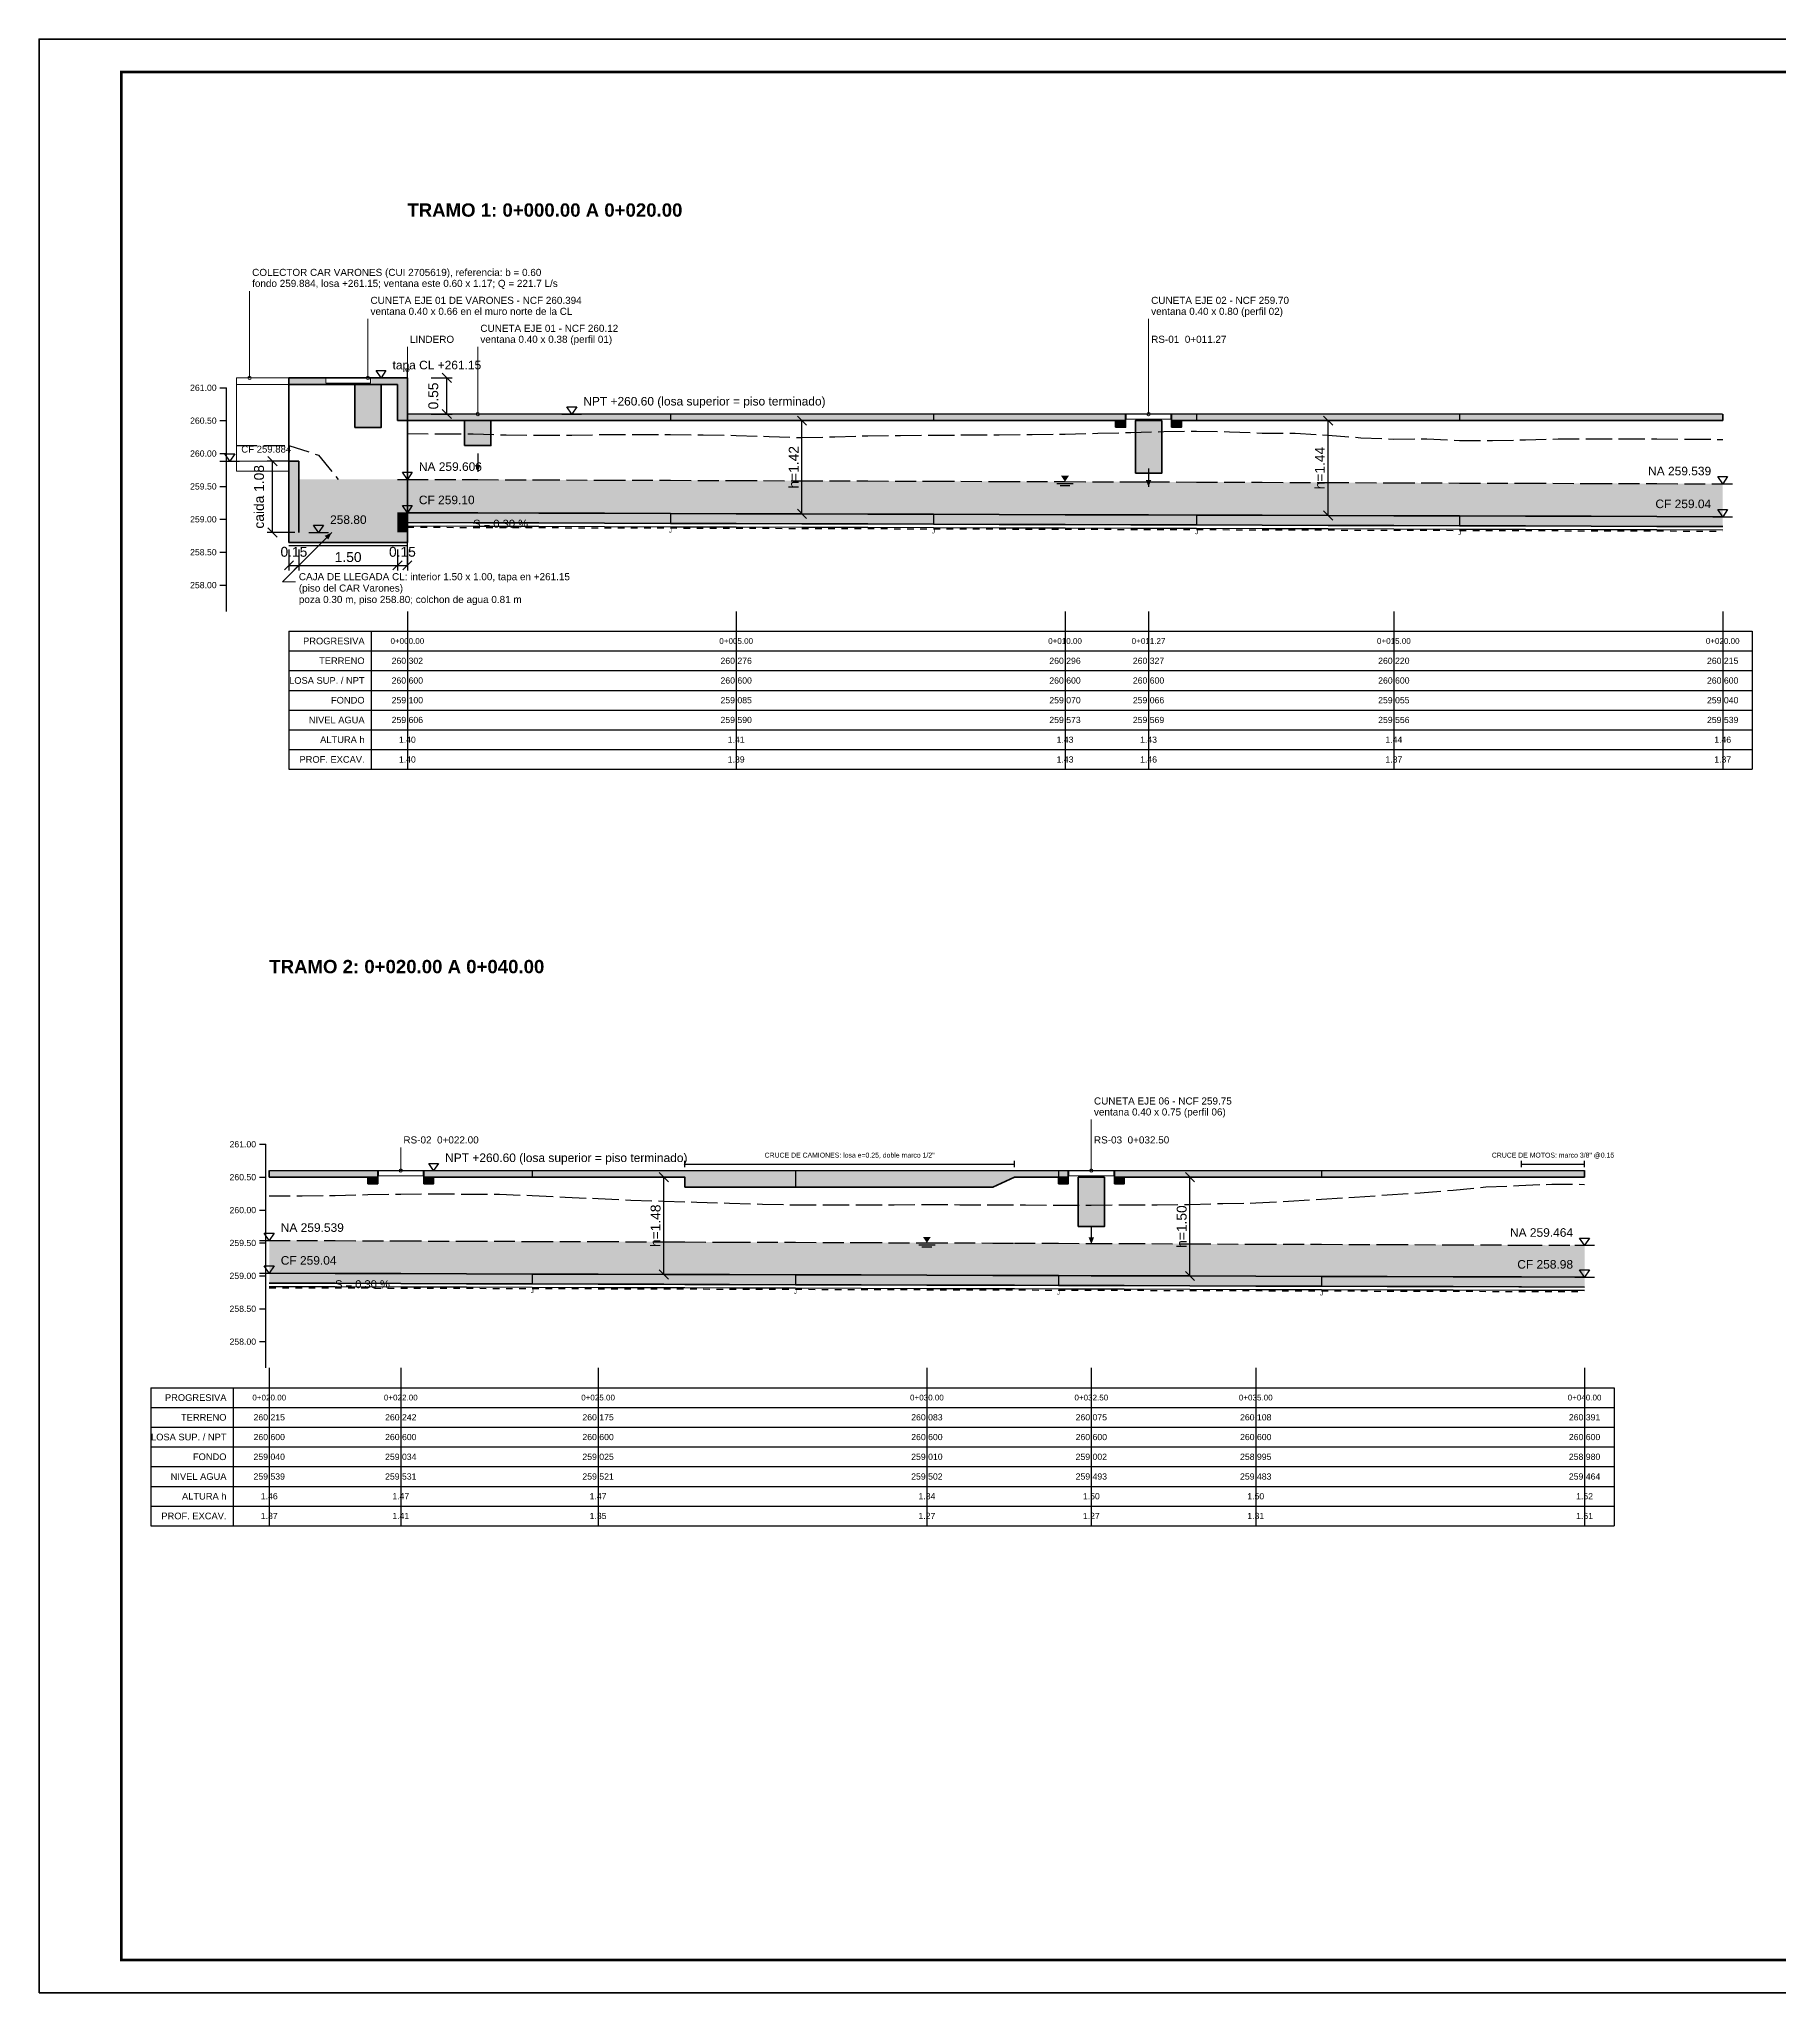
# Model space of a CAD drawing. Header units: metres. Extents: x 349021 to 349543, y 9281040 to 9281959.
# Drawn here: x 349440.98 to 349467.45, y 9281839.79 to 9281869.49 of the extents above; entities that cross this region are included whole.
import ezdxf
from ezdxf.enums import TextEntityAlignment as Align

# ---------------------------------------------------------------- set-up
doc = ezdxf.new("R2010")
doc.units = ezdxf.units.M
doc.header["$LTSCALE"] = 0.25
for name, pattern in [('DASHED', [1.524, 1.27, -0.254]), ('HIDDEN', [0.375, 0.25, -0.125]), ('PHANTOM', [6.35, 3.175, -0.635, 0.635, -0.635, 0.635, -0.635])]:
    doc.linetypes.add(name, pattern=pattern)
for name, color, linetype, lineweight in [('AGUA', 150, 'DASHED', 25), ('ARQ-BASE', 8, 'CONTINUOUS', 13), ('CONCRETO', 250, 'CONTINUOUS', 50), ('COTAS', 94, 'CONTINUOUS', 18), ('CUNETA', 3, 'CONTINUOUS', 35), ('LLAMADAS', 30, 'CONTINUOUS', 18), ('MARCO', 7, 'CONTINUOUS', 50), ('MARCO-METALICO', 32, 'CONTINUOUS', 40), ('REGISTRO-TAPA', 30, 'CONTINUOUS', 18), ('TERRENO', 7, 'CONTINUOUS', 30), ('TITULOS', 160, 'CONTINUOUS', 35)]:
    doc.layers.add(name, color=color, linetype=linetype, lineweight=lineweight)
for name, color, linetype, true_color in [('AGUA-RELLENO', 150, 'CONTINUOUS', 0xcde4f6), ('CONCRETO-ACHURADO', 8, 'CONTINUOUS', 0xe2e2e2), ('ISO-CUNETA', 94, 'CONTINUOUS', 0xa8d6a8)]:
    doc.layers.add(name, color=color, linetype=linetype, true_color=true_color)
for name, color, linetype in [('AGUA-SIMBOLO', 150, 'CONTINUOUS'), ('CRUCE-VEHICULAR', 30, 'CONTINUOUS'), ('EXCAVACION', 8, 'HIDDEN'), ('FLUJO', 150, 'CONTINUOUS'), ('GUITARRA', 8, 'CONTINUOUS'), ('JUNTAS', 8, 'DASHED'), ('LINDERO', 6, 'PHANTOM'), ('NIVELES', 7, 'CONTINUOUS'), ('PROGRESIVAS', 5, 'CONTINUOUS'), ('SOLADO', 8, 'CONTINUOUS'), ('TERRENO-EXISTENTE', 8, 'DASHED'), ('TEXTOS', 7, 'CONTINUOUS')]:
    doc.layers.add(name, color=color, linetype=linetype)
doc.styles.get("Standard").update_dxf_attribs({"font": 'arial.ttf'})
doc.styles.add('TITULOS', font='arialbd.ttf')
doc.dimstyles.new('COT-50', dxfattribs={"dimscale": 0.05, "dimtxt": 3, "dimasz": 2.2, "dimexe": 1.6, "dimexo": 1.2, "dimgap": 1, "dimtad": 1, "dimzin": 0, "dimdsep": 46, "dimtxsty": 'Standard', "dimtsz": 1.4, "dimcen": 2.5, "dimclrd": 256, "dimclre": 256, "dimclrt": 7, "dimazin": 3, "dimtfac": 1, "dimtmove": 0, "dimatfit": 3})

# ---------------------------------------------------------------- blocks, each defined once
blk = doc.blocks.new('SIMB-AGUA')
at = {"layer": 'AGUA-SIMBOLO'}
for p, q in [((-2.5, -0.6), (2.5, -0.6)), ((-1.5, -1.2), (1.5, -1.2))]:
    blk.add_line(p, q, dxfattribs=at)
blk.add_solid([(0, 0), (-1.2, 1.8), (1.2, 1.8)], dxfattribs=at)
blk = doc.blocks.new('SIMB-FLECHA')
at = {"layer": 'FLUJO'}
blk.add_lwpolyline([(-4, 0), (4, 0)], dxfattribs=at)
blk.add_solid([(4, 0), (1, 1.2), (1, -1.2)], dxfattribs=at)
blk = doc.blocks.new('SIMB-NIVEL')
at = {"layer": 'NIVELES'}
blk.add_line((-3, 0), (3, 0), dxfattribs=at)
blk.add_lwpolyline([(0, 0), (-1.5, 2.2), (1.5, 2.2)], close=True, dxfattribs=at)

msp = doc.modelspace()

# ---------------------------------------------------------------- hatches: boundary and pattern name
at = {"layer": 'AGUA-RELLENO', "true_color": 0xcde4f6}
h = msp.add_hatch(color=7, dxfattribs=at)
h.dxf.hatch_style = 1
h.paths.add_polyline_path([(349444.93, 9281861.99), (349446.43, 9281861.99), (349446.43, 9281862.29), (349446.58, 9281862.29), (349446.58, 9281862.796), (349444.93, 9281862.796)])
h = msp.add_hatch(color=7, dxfattribs=at)
h.dxf.hatch_style = 1
h.paths.add_polyline_path([(349446.58, 9281862.29), (349447.58, 9281862.287), (349447.65, 9281862.287), (349448.58, 9281862.284), (349449.58, 9281862.281), (349450.58, 9281862.278), (349451.58, 9281862.275), (349452.58, 9281862.272), (349453.58, 9281862.269), (349454.58, 9281862.266), (349455.58, 9281862.263), (349456.58, 9281862.26), (349457.58, 9281862.257), (349457.85, 9281862.256), (349458.58, 9281862.254), (349459.58, 9281862.251), (349460.58, 9281862.248), (349461.58, 9281862.245), (349462.58, 9281862.242), (349463.58, 9281862.239), (349464.58, 9281862.236), (349465.58, 9281862.233), (349466.58, 9281862.23), (349466.58, 9281862.729), (349465.58, 9281862.732), (349464.58, 9281862.736), (349463.58, 9281862.739), (349462.58, 9281862.742), (349461.58, 9281862.746), (349460.58, 9281862.749), (349459.58, 9281862.753), (349458.58, 9281862.756), (349457.85, 9281862.759), (349457.58, 9281862.76), (349456.58, 9281862.763), (349455.58, 9281862.766), (349454.58, 9281862.77), (349453.58, 9281862.773), (349452.58, 9281862.776), (349451.58, 9281862.78), (349450.58, 9281862.783), (349449.58, 9281862.786), (349448.58, 9281862.79), (349447.65, 9281862.793), (349447.58, 9281862.793), (349446.58, 9281862.796)])
h = msp.add_hatch(color=7, dxfattribs=at)
h.dxf.hatch_style = 1
h.paths.add_polyline_path([(349444.48, 9281850.73), (349445.48, 9281850.727), (349446.48, 9281850.724), (349447.48, 9281850.721), (349448.48, 9281850.718), (349449.48, 9281850.715), (349450.48, 9281850.712), (349450.8, 9281850.711), (349450.8, 9281850.711), (349451.48, 9281850.709), (349452.48, 9281850.706), (349453.48, 9281850.703), (349454.48, 9281850.7), (349455.48, 9281850.697), (349455.81, 9281850.696), (349455.81, 9281850.696), (349456.48, 9281850.694), (349456.98, 9281850.692), (349457.48, 9281850.691), (349458.48, 9281850.688), (349459.48, 9281850.685), (349460.48, 9281850.682), (349461.48, 9281850.679), (349462.48, 9281850.676), (349463.48, 9281850.673), (349463.52, 9281850.673), (349463.52, 9281850.673), (349464.48, 9281850.67), (349464.48, 9281851.154), (349463.52, 9281851.158), (349463.52, 9281851.158), (349463.48, 9281851.158), (349462.48, 9281851.162), (349461.48, 9281851.166), (349460.48, 9281851.17), (349459.48, 9281851.173), (349458.48, 9281851.177), (349457.48, 9281851.181), (349456.98, 9281851.183), (349456.48, 9281851.185), (349455.81, 9281851.187), (349455.81, 9281851.187), (349455.48, 9281851.189), (349454.48, 9281851.192), (349453.48, 9281851.196), (349452.48, 9281851.2), (349451.48, 9281851.203), (349450.8, 9281851.206), (349450.8, 9281851.206), (349450.48, 9281851.207), (349449.48, 9281851.211), (349448.48, 9281851.214), (349447.48, 9281851.218), (349446.48, 9281851.221), (349445.48, 9281851.225), (349444.48, 9281851.229)])
at = {"layer": 'CONCRETO-ACHURADO', "true_color": 0xe2e2e2}
h = msp.add_hatch(color=7, dxfattribs=at)
h.dxf.hatch_style = 1
h.paths.add_polyline_path([(349444.78, 9281864.24), (349445.33, 9281864.24), (349445.33, 9281864.34), (349444.78, 9281864.34)])
h = msp.add_hatch(color=7, dxfattribs=at)
h.dxf.hatch_style = 1
h.paths.add_polyline_path([(349446.03, 9281864.24), (349446.58, 9281864.24), (349446.58, 9281864.34), (349446.03, 9281864.34)])
h = msp.add_hatch(color=7, dxfattribs=at)
h.dxf.hatch_style = 1
h.paths.add_polyline_path([(349446.43, 9281863.69), (349446.58, 9281863.69), (349446.58, 9281864.24), (349446.43, 9281864.24)])
h = msp.add_hatch(color=7, dxfattribs=at)
h.dxf.hatch_style = 1
h.paths.add_polyline_path([(349446.58, 9281863.79), (349457.5, 9281863.79), (349457.5, 9281863.69), (349456.58, 9281863.69), (349455.58, 9281863.69), (349454.58, 9281863.69), (349453.58, 9281863.69), (349452.58, 9281863.69), (349451.58, 9281863.69), (349450.58, 9281863.69), (349449.58, 9281863.69), (349448.58, 9281863.69), (349447.65, 9281863.69), (349447.58, 9281863.69), (349446.58, 9281863.69)])
h = msp.add_hatch(color=7, dxfattribs=at)
h.dxf.hatch_style = 1
h.paths.add_polyline_path([(349457.35, 9281863.59), (349457.5, 9281863.59), (349457.5, 9281863.69), (349457.35, 9281863.69)])
h = msp.add_hatch(color=7, dxfattribs=at)
h.dxf.hatch_style = 1
h.paths.add_polyline_path([(349458.2, 9281863.79), (349466.58, 9281863.79), (349466.58, 9281863.69), (349465.58, 9281863.69), (349464.58, 9281863.69), (349463.58, 9281863.69), (349462.58, 9281863.69), (349461.58, 9281863.69), (349460.58, 9281863.69), (349459.58, 9281863.69), (349458.58, 9281863.69), (349458.2, 9281863.69)])
h = msp.add_hatch(color=7, dxfattribs=at)
h.dxf.hatch_style = 1
h.paths.add_polyline_path([(349458.2, 9281863.59), (349458.35, 9281863.59), (349458.35, 9281863.69), (349458.2, 9281863.69)])
h = msp.add_hatch(color=7, dxfattribs=at)
h.dxf.hatch_style = 1
h.paths.add_polyline_path([(349444.78, 9281861.99), (349444.93, 9281861.99), (349444.93, 9281863.074), (349444.78, 9281863.074)])
h = msp.add_hatch(color=7, dxfattribs=at)
h.dxf.hatch_style = 1
h.paths.add_polyline_path([(349446.43, 9281861.99), (349446.58, 9281861.99), (349446.58, 9281862.29), (349446.43, 9281862.29)])
h = msp.add_hatch(color=7, dxfattribs=at)
h.dxf.hatch_style = 1
h.paths.add_polyline_path([(349446.58, 9281862.29), (349447.58, 9281862.287), (349447.65, 9281862.287), (349448.58, 9281862.284), (349449.58, 9281862.281), (349450.58, 9281862.278), (349451.58, 9281862.275), (349452.58, 9281862.272), (349453.58, 9281862.269), (349454.58, 9281862.266), (349455.58, 9281862.263), (349456.58, 9281862.26), (349457.58, 9281862.257), (349457.85, 9281862.256), (349458.58, 9281862.254), (349459.58, 9281862.251), (349460.58, 9281862.248), (349461.58, 9281862.245), (349462.58, 9281862.242), (349463.58, 9281862.239), (349464.58, 9281862.236), (349465.58, 9281862.233), (349466.58, 9281862.23), (349466.58, 9281862.08), (349465.58, 9281862.083), (349464.58, 9281862.086), (349463.58, 9281862.089), (349462.58, 9281862.092), (349461.58, 9281862.095), (349460.58, 9281862.098), (349459.58, 9281862.101), (349458.58, 9281862.104), (349457.85, 9281862.106), (349457.58, 9281862.107), (349456.58, 9281862.11), (349455.58, 9281862.113), (349454.58, 9281862.116), (349453.58, 9281862.119), (349452.58, 9281862.122), (349451.58, 9281862.125), (349450.58, 9281862.128), (349449.58, 9281862.131), (349448.58, 9281862.134), (349447.65, 9281862.137), (349447.58, 9281862.137), (349446.58, 9281862.14)])
h = msp.add_hatch(color=7, dxfattribs=at)
h.dxf.hatch_style = 1
h.paths.add_polyline_path([(349444.78, 9281861.84), (349446.58, 9281861.84), (349446.58, 9281861.99), (349444.78, 9281861.99)])
h = msp.add_hatch(color=7, dxfattribs=at)
h.dxf.hatch_style = 1
h.paths.add_polyline_path([(349444.48, 9281852.29), (349446.13, 9281852.29), (349446.13, 9281852.19), (349445.48, 9281852.19), (349444.48, 9281852.19)])
h = msp.add_hatch(color=7, dxfattribs=at)
h.dxf.hatch_style = 1
h.paths.add_polyline_path([(349445.98, 9281852.09), (349446.13, 9281852.09), (349446.13, 9281852.19), (349445.98, 9281852.19)])
h = msp.add_hatch(color=7, dxfattribs=at)
h.dxf.hatch_style = 1
h.paths.add_polyline_path([(349446.83, 9281852.29), (349456.63, 9281852.29), (349456.63, 9281852.19), (349456.48, 9281852.19), (349455.81, 9281852.19), (349455.81, 9281852.19), (349455.48, 9281852.04), (349454.48, 9281852.04), (349453.48, 9281852.04), (349452.48, 9281852.04), (349451.48, 9281852.04), (349450.8, 9281852.04), (349450.8, 9281852.19), (349450.48, 9281852.19), (349449.48, 9281852.19), (349448.48, 9281852.19), (349447.48, 9281852.19), (349446.83, 9281852.19)])
h = msp.add_hatch(color=7, dxfattribs=at)
h.dxf.hatch_style = 1
h.paths.add_polyline_path([(349446.83, 9281852.09), (349446.98, 9281852.09), (349446.98, 9281852.19), (349446.83, 9281852.19)])
h = msp.add_hatch(color=7, dxfattribs=at)
h.dxf.hatch_style = 1
h.paths.add_polyline_path([(349456.48, 9281852.09), (349456.63, 9281852.09), (349456.63, 9281852.19), (349456.48, 9281852.19)])
h = msp.add_hatch(color=7, dxfattribs=at)
h.dxf.hatch_style = 1
h.paths.add_polyline_path([(349457.33, 9281852.29), (349464.48, 9281852.29), (349464.48, 9281852.19), (349463.52, 9281852.19), (349463.52, 9281852.19), (349463.48, 9281852.19), (349462.48, 9281852.19), (349461.48, 9281852.19), (349460.48, 9281852.19), (349459.48, 9281852.19), (349458.48, 9281852.19), (349457.48, 9281852.19), (349457.33, 9281852.19)])
h = msp.add_hatch(color=7, dxfattribs=at)
h.dxf.hatch_style = 1
h.paths.add_polyline_path([(349457.33, 9281852.09), (349457.48, 9281852.09), (349457.48, 9281852.19), (349457.33, 9281852.19)])
h = msp.add_hatch(color=7, dxfattribs=at)
h.dxf.hatch_style = 1
h.paths.add_polyline_path([(349444.48, 9281850.73), (349445.48, 9281850.727), (349446.48, 9281850.724), (349447.48, 9281850.721), (349448.48, 9281850.718), (349449.48, 9281850.715), (349450.48, 9281850.712), (349450.8, 9281850.711), (349450.8, 9281850.711), (349451.48, 9281850.709), (349452.48, 9281850.706), (349453.48, 9281850.703), (349454.48, 9281850.7), (349455.48, 9281850.697), (349455.81, 9281850.696), (349455.81, 9281850.696), (349456.48, 9281850.694), (349456.98, 9281850.692), (349457.48, 9281850.691), (349458.48, 9281850.688), (349459.48, 9281850.685), (349460.48, 9281850.682), (349461.48, 9281850.679), (349462.48, 9281850.676), (349463.48, 9281850.673), (349463.52, 9281850.673), (349463.52, 9281850.673), (349464.48, 9281850.67), (349464.48, 9281850.52), (349463.52, 9281850.523), (349463.52, 9281850.523), (349463.48, 9281850.523), (349462.48, 9281850.526), (349461.48, 9281850.529), (349460.48, 9281850.532), (349459.48, 9281850.535), (349458.48, 9281850.538), (349457.48, 9281850.541), (349456.98, 9281850.542), (349456.48, 9281850.544), (349455.81, 9281850.546), (349455.81, 9281850.546), (349455.48, 9281850.547), (349454.48, 9281850.55), (349453.48, 9281850.553), (349452.48, 9281850.556), (349451.48, 9281850.559), (349450.8, 9281850.561), (349450.8, 9281850.561), (349450.48, 9281850.562), (349449.48, 9281850.565), (349448.48, 9281850.568), (349447.48, 9281850.571), (349446.48, 9281850.574), (349445.48, 9281850.577), (349444.48, 9281850.58)])
at = {"layer": 'ISO-CUNETA', "true_color": 0xa8d6a8}
h = msp.add_hatch(color=7, dxfattribs=at)
h.dxf.hatch_style = 1
h.paths.add_polyline_path([(349445.78, 9281863.584), (349446.18, 9281863.584), (349446.18, 9281864.24), (349445.78, 9281864.24)])
h = msp.add_hatch(color=7, dxfattribs=at)
h.dxf.hatch_style = 1
h.paths.add_polyline_path([(349447.45, 9281863.31), (349447.85, 9281863.31), (349447.85, 9281863.69), (349447.45, 9281863.69)])
h = msp.add_hatch(color=7, dxfattribs=at)
h.dxf.hatch_style = 1
h.paths.add_polyline_path([(349457.65, 9281862.89), (349458.05, 9281862.89), (349458.05, 9281863.69), (349457.65, 9281863.69)])
h = msp.add_hatch(color=7, dxfattribs=at)
h.dxf.hatch_style = 1
h.paths.add_polyline_path([(349456.78, 9281851.44), (349457.18, 9281851.44), (349457.18, 9281852.19), (349456.78, 9281852.19)])

# ---------------------------------------------------------------- linework, layer by layer
at = {"layer": 'AGUA'}
for points in [[(349443.98, 9281863.314), (349444.78, 9281863.314), (349445.23, 9281863.164), (349445.53, 9281862.796)], [(349446.58, 9281862.796), (349447.58, 9281862.793), (349447.65, 9281862.793), (349448.58, 9281862.79), (349449.58, 9281862.786), (349450.58, 9281862.783), (349451.58, 9281862.78), (349452.58, 9281862.776), (349453.58, 9281862.773), (349454.58, 9281862.77), (349455.58, 9281862.766), (349456.58, 9281862.763), (349457.58, 9281862.76), (349457.85, 9281862.759), (349458.58, 9281862.756), (349459.58, 9281862.753), (349460.58, 9281862.749), (349461.58, 9281862.746), (349462.58, 9281862.742), (349463.58, 9281862.739), (349464.58, 9281862.736), (349465.58, 9281862.732), (349466.58, 9281862.729)], [(349444.48, 9281851.229), (349445.48, 9281851.225), (349446.48, 9281851.221), (349447.48, 9281851.218), (349448.48, 9281851.214), (349449.48, 9281851.211), (349450.48, 9281851.207), (349450.8, 9281851.206), (349450.8, 9281851.206), (349451.48, 9281851.203), (349452.48, 9281851.2), (349453.48, 9281851.196), (349454.48, 9281851.192), (349455.48, 9281851.189), (349455.81, 9281851.187), (349455.81, 9281851.187), (349456.48, 9281851.185), (349456.98, 9281851.183), (349457.48, 9281851.181), (349458.48, 9281851.177), (349459.48, 9281851.173), (349460.48, 9281851.17), (349461.48, 9281851.166), (349462.48, 9281851.162), (349463.48, 9281851.158), (349463.52, 9281851.158), (349463.52, 9281851.158), (349464.48, 9281851.154)]]:
    msp.add_lwpolyline(points, dxfattribs=at)
at = {"layer": 'ARQ-BASE'}
for points in [[(349443.98, 9281862.924), (349444.78, 9281862.924), (349444.78, 9281864.34), (349443.98, 9281864.34)], [(349443.98, 9281863.074), (349444.78, 9281863.074), (349444.78, 9281864.24), (349443.98, 9281864.24)]]:
    msp.add_lwpolyline(points, close=True, dxfattribs=at)
at = {"layer": 'CONCRETO'}
for p, q in [((349444.78, 9281864.24), (349446.43, 9281864.24)), ((349446.43, 9281863.69), (349446.43, 9281864.24)), ((349446.43, 9281863.69), (349446.58, 9281863.69)), ((349446.58, 9281863.79), (349446.58, 9281863.69)), ((349457.5, 9281863.79), (349457.5, 9281863.69)), ((349458.2, 9281863.79), (349458.2, 9281863.69)), ((349466.58, 9281863.79), (349466.58, 9281863.69)), ((349444.93, 9281863.074), (349444.78, 9281863.074)), ((349444.93, 9281861.99), (349444.93, 9281863.074)), ((349444.48, 9281852.29), (349444.48, 9281852.19)), ((349446.13, 9281852.29), (349446.13, 9281852.19)), ((349446.83, 9281852.29), (349446.83, 9281852.19)), ((349456.63, 9281852.29), (349456.63, 9281852.19)), ((349457.33, 9281852.29), (349457.33, 9281852.19)), ((349464.48, 9281852.29), (349464.48, 9281852.19))]:
    msp.add_line(p, q, dxfattribs=at)
for points in [[(349444.78, 9281861.84), (349446.58, 9281861.84), (349446.58, 9281863.79), (349446.58, 9281864.34), (349444.78, 9281864.34), (349444.78, 9281864.24), (349444.78, 9281863.074), (349444.78, 9281861.84)], [(349446.58, 9281863.69), (349447.58, 9281863.69), (349447.65, 9281863.69), (349448.58, 9281863.69), (349449.58, 9281863.69), (349450.58, 9281863.69), (349451.58, 9281863.69), (349452.58, 9281863.69), (349453.58, 9281863.69), (349454.58, 9281863.69), (349455.58, 9281863.69), (349456.58, 9281863.69), (349457.5, 9281863.69)], [(349458.2, 9281863.69), (349458.58, 9281863.69), (349459.58, 9281863.69), (349460.58, 9281863.69), (349461.58, 9281863.69), (349462.58, 9281863.69), (349463.58, 9281863.69), (349464.58, 9281863.69), (349465.58, 9281863.69), (349466.58, 9281863.69)], [(349446.58, 9281862.29), (349447.58, 9281862.287), (349447.65, 9281862.287), (349448.58, 9281862.284), (349449.58, 9281862.281), (349450.58, 9281862.278), (349451.58, 9281862.275), (349452.58, 9281862.272), (349453.58, 9281862.269), (349454.58, 9281862.266), (349455.58, 9281862.263), (349456.58, 9281862.26), (349457.58, 9281862.257), (349457.85, 9281862.256), (349458.58, 9281862.254), (349459.58, 9281862.251), (349460.58, 9281862.248), (349461.58, 9281862.245), (349462.58, 9281862.242), (349463.58, 9281862.239), (349464.58, 9281862.236), (349465.58, 9281862.233), (349466.58, 9281862.23)], [(349446.58, 9281862.14), (349447.58, 9281862.137), (349447.65, 9281862.137), (349448.58, 9281862.134), (349449.58, 9281862.131), (349450.58, 9281862.128), (349451.58, 9281862.125), (349452.58, 9281862.122), (349453.58, 9281862.119), (349454.58, 9281862.116), (349455.58, 9281862.113), (349456.58, 9281862.11), (349457.58, 9281862.107), (349457.85, 9281862.106), (349458.58, 9281862.104), (349459.58, 9281862.101), (349460.58, 9281862.098), (349461.58, 9281862.095), (349462.58, 9281862.092), (349463.58, 9281862.089), (349464.58, 9281862.086), (349465.58, 9281862.083), (349466.58, 9281862.08)], [(349444.48, 9281852.19), (349445.48, 9281852.19), (349446.13, 9281852.19)], [(349446.83, 9281852.19), (349447.48, 9281852.19), (349448.48, 9281852.19), (349449.48, 9281852.19), (349450.48, 9281852.19), (349450.8, 9281852.19), (349450.8, 9281852.04), (349451.48, 9281852.04), (349452.48, 9281852.04), (349453.48, 9281852.04), (349454.48, 9281852.04), (349455.48, 9281852.04), (349455.81, 9281852.19), (349455.81, 9281852.19), (349456.48, 9281852.19), (349456.63, 9281852.19)], [(349457.33, 9281852.19), (349457.48, 9281852.19), (349458.48, 9281852.19), (349459.48, 9281852.19), (349460.48, 9281852.19), (349461.48, 9281852.19), (349462.48, 9281852.19), (349463.48, 9281852.19), (349463.52, 9281852.19), (349463.52, 9281852.19), (349464.48, 9281852.19)], [(349444.48, 9281850.73), (349445.48, 9281850.727), (349446.48, 9281850.724), (349447.48, 9281850.721), (349448.48, 9281850.718), (349449.48, 9281850.715), (349450.48, 9281850.712), (349450.8, 9281850.711), (349450.8, 9281850.711), (349451.48, 9281850.709), (349452.48, 9281850.706), (349453.48, 9281850.703), (349454.48, 9281850.7), (349455.48, 9281850.697), (349455.81, 9281850.696), (349455.81, 9281850.696), (349456.48, 9281850.694), (349456.98, 9281850.692), (349457.48, 9281850.691), (349458.48, 9281850.688), (349459.48, 9281850.685), (349460.48, 9281850.682), (349461.48, 9281850.679), (349462.48, 9281850.676), (349463.48, 9281850.673), (349463.52, 9281850.673), (349463.52, 9281850.673), (349464.48, 9281850.67)], [(349444.48, 9281850.58), (349445.48, 9281850.577), (349446.48, 9281850.574), (349447.48, 9281850.571), (349448.48, 9281850.568), (349449.48, 9281850.565), (349450.48, 9281850.562), (349450.8, 9281850.561), (349450.8, 9281850.561), (349451.48, 9281850.559), (349452.48, 9281850.556), (349453.48, 9281850.553), (349454.48, 9281850.55), (349455.48, 9281850.547), (349455.81, 9281850.546), (349455.81, 9281850.546), (349456.48, 9281850.544), (349456.98, 9281850.542), (349457.48, 9281850.541), (349458.48, 9281850.538), (349459.48, 9281850.535), (349460.48, 9281850.532), (349461.48, 9281850.529), (349462.48, 9281850.526), (349463.48, 9281850.523), (349463.52, 9281850.523), (349463.52, 9281850.523), (349464.48, 9281850.52)]]:
    msp.add_lwpolyline(points, dxfattribs=at)
for points in [[(349457.35, 9281863.59), (349457.5, 9281863.59), (349457.5, 9281863.69), (349457.35, 9281863.69)], [(349458.2, 9281863.59), (349458.35, 9281863.59), (349458.35, 9281863.69), (349458.2, 9281863.69)], [(349445.98, 9281852.09), (349446.13, 9281852.09), (349446.13, 9281852.19), (349445.98, 9281852.19)], [(349446.83, 9281852.09), (349446.98, 9281852.09), (349446.98, 9281852.19), (349446.83, 9281852.19)], [(349456.48, 9281852.09), (349456.63, 9281852.09), (349456.63, 9281852.19), (349456.48, 9281852.19)], [(349457.33, 9281852.09), (349457.48, 9281852.09), (349457.48, 9281852.19), (349457.33, 9281852.19)]]:
    msp.add_lwpolyline(points, close=True, dxfattribs=at)
at = {"layer": 'CRUCE-VEHICULAR'}
for p, q in [((349450.8, 9281852.34), (349450.8, 9281852.44)), ((349450.8, 9281852.39), (349455.81, 9281852.39)), ((349455.81, 9281852.34), (349455.81, 9281852.44)), ((349463.52, 9281852.34), (349463.52, 9281852.44)), ((349463.52, 9281852.39), (349464.48, 9281852.39)), ((349464.48, 9281852.34), (349464.48, 9281852.44))]:
    msp.add_line(p, q, dxfattribs=at)
at = {"layer": 'CUNETA'}
for p, q in [((349447.45, 9281863.31), (349447.85, 9281863.31)), ((349457.65, 9281862.89), (349458.05, 9281862.89)), ((349456.78, 9281851.44), (349457.18, 9281851.44))]:
    msp.add_line(p, q, dxfattribs=at)
for points in [[(349445.78, 9281863.584), (349446.18, 9281863.584), (349446.18, 9281864.24), (349445.78, 9281864.24)], [(349447.45, 9281863.31), (349447.85, 9281863.31), (349447.85, 9281863.69), (349447.45, 9281863.69)], [(349457.65, 9281862.89), (349458.05, 9281862.89), (349458.05, 9281863.69), (349457.65, 9281863.69)], [(349456.78, 9281851.44), (349457.18, 9281851.44), (349457.18, 9281852.19), (349456.78, 9281852.19)]]:
    msp.add_lwpolyline(points, close=True, dxfattribs=at)
at = {"layer": 'EXCAVACION'}
for points in [[(349446.58, 9281862.07), (349466.58, 9281862.01)], [(349444.48, 9281850.51), (349464.48, 9281850.45)]]:
    msp.add_lwpolyline(points, dxfattribs=at)
at = {"layer": 'GUITARRA'}
for p, q in [((349443.73, 9281864.19), (349443.83, 9281864.19)), ((349443.83, 9281860.79), (349443.83, 9281864.19)), ((349443.73, 9281863.69), (349443.83, 9281863.69)), ((349443.73, 9281863.19), (349443.83, 9281863.19)), ((349443.73, 9281862.69), (349443.83, 9281862.69)), ((349443.73, 9281862.19), (349443.83, 9281862.19)), ((349443.73, 9281861.69), (349443.83, 9281861.69)), ((349443.73, 9281861.19), (349443.83, 9281861.19)), ((349446.58, 9281860.79), (349446.58, 9281860.49)), ((349451.58, 9281860.79), (349451.58, 9281860.49)), ((349456.58, 9281860.79), (349456.58, 9281860.49)), ((349457.85, 9281860.79), (349457.85, 9281860.49)), ((349461.58, 9281860.79), (349461.58, 9281860.49)), ((349466.58, 9281860.79), (349466.58, 9281860.49)), ((349444.78, 9281860.49), (349467.03, 9281860.49)), ((349444.78, 9281860.49), (349444.78, 9281858.39)), ((349446.03, 9281860.49), (349446.03, 9281858.39)), ((349446.58, 9281860.49), (349446.58, 9281858.39)), ((349451.58, 9281860.49), (349451.58, 9281858.39)), ((349456.58, 9281860.49), (349456.58, 9281858.39)), ((349457.85, 9281860.49), (349457.85, 9281858.39)), ((349461.58, 9281860.49), (349461.58, 9281858.39)), ((349466.58, 9281860.49), (349466.58, 9281858.39)), ((349467.03, 9281860.49), (349467.03, 9281858.39)), ((349444.78, 9281860.19), (349467.03, 9281860.19)), ((349444.78, 9281859.89), (349467.03, 9281859.89)), ((349444.78, 9281859.59), (349467.03, 9281859.59)), ((349444.78, 9281859.29), (349467.03, 9281859.29)), ((349444.78, 9281858.99), (349467.03, 9281858.99)), ((349444.78, 9281858.69), (349467.03, 9281858.69)), ((349444.78, 9281858.39), (349467.03, 9281858.39)), ((349444.33, 9281852.69), (349444.43, 9281852.69)), ((349444.43, 9281849.29), (349444.43, 9281852.69)), ((349444.33, 9281852.19), (349444.43, 9281852.19)), ((349444.33, 9281851.69), (349444.43, 9281851.69)), ((349444.33, 9281851.19), (349444.43, 9281851.19)), ((349444.33, 9281850.69), (349444.43, 9281850.69)), ((349444.33, 9281850.19), (349444.43, 9281850.19)), ((349444.33, 9281849.69), (349444.43, 9281849.69)), ((349444.48, 9281849.29), (349444.48, 9281848.99)), ((349446.48, 9281849.29), (349446.48, 9281848.99)), ((349449.48, 9281849.29), (349449.48, 9281848.99)), ((349454.48, 9281849.29), (349454.48, 9281848.99)), ((349456.98, 9281849.29), (349456.98, 9281848.99)), ((349459.48, 9281849.29), (349459.48, 9281848.99)), ((349464.48, 9281849.29), (349464.48, 9281848.99)), ((349442.68, 9281848.99), (349464.93, 9281848.99)), ((349442.68, 9281848.99), (349442.68, 9281846.89)), ((349443.93, 9281848.99), (349443.93, 9281846.89)), ((349444.48, 9281848.99), (349444.48, 9281846.89)), ((349446.48, 9281848.99), (349446.48, 9281846.89)), ((349449.48, 9281848.99), (349449.48, 9281846.89)), ((349454.48, 9281848.99), (349454.48, 9281846.89)), ((349456.98, 9281848.99), (349456.98, 9281846.89)), ((349459.48, 9281848.99), (349459.48, 9281846.89)), ((349464.48, 9281848.99), (349464.48, 9281846.89)), ((349464.93, 9281848.99), (349464.93, 9281846.89)), ((349442.68, 9281848.69), (349464.93, 9281848.69)), ((349442.68, 9281848.39), (349464.93, 9281848.39)), ((349442.68, 9281848.09), (349464.93, 9281848.09)), ((349442.68, 9281847.79), (349464.93, 9281847.79)), ((349442.68, 9281847.49), (349464.93, 9281847.49)), ((349442.68, 9281847.19), (349464.93, 9281847.19)), ((349442.68, 9281846.89), (349464.93, 9281846.89))]:
    msp.add_line(p, q, dxfattribs=at)
at = {"layer": 'JUNTAS'}
for p, q in [((349450.58, 9281863.79), (349450.58, 9281863.69)), ((349454.58, 9281863.79), (349454.58, 9281863.69)), ((349458.58, 9281863.79), (349458.58, 9281863.69)), ((349462.58, 9281863.79), (349462.58, 9281863.69)), ((349450.58, 9281862.278), (349450.58, 9281862.128)), ((349454.58, 9281862.266), (349454.58, 9281862.116)), ((349458.58, 9281862.254), (349458.58, 9281862.104)), ((349462.58, 9281862.242), (349462.58, 9281862.092)), ((349448.48, 9281852.29), (349448.48, 9281852.19)), ((349452.48, 9281852.29), (349452.48, 9281852.04)), ((349456.48, 9281852.29), (349456.48, 9281852.19)), ((349460.48, 9281852.29), (349460.48, 9281852.19)), ((349448.48, 9281850.718), (349448.48, 9281850.568)), ((349452.48, 9281850.706), (349452.48, 9281850.556)), ((349456.48, 9281850.694), (349456.48, 9281850.544)), ((349460.48, 9281850.682), (349460.48, 9281850.532))]:
    msp.add_line(p, q, dxfattribs=at)
at = {"layer": 'LINDERO'}
msp.add_line((349446.58, 9281861.49), (349446.58, 9281864.46), dxfattribs=at)
at = {"layer": 'LLAMADAS'}
for p, q in [((349444.18, 9281864.34), (349444.18, 9281865.66)), ((349445.98, 9281864.34), (349445.98, 9281865.235)), ((349457.85, 9281863.79), (349457.85, 9281865.235)), ((349446.58, 9281864.46), (349446.58, 9281864.81)), ((349447.65, 9281863.79), (349447.65, 9281864.81)), ((349457.85, 9281863.79), (349457.85, 9281864.81)), ((349444.68, 9281861.24), (349445.43, 9281861.99)), ((349444.88, 9281861.24), (349444.68, 9281861.24)), ((349456.98, 9281852.29), (349456.98, 9281853.065)), ((349446.48, 9281852.29), (349446.48, 9281852.64)), ((349456.98, 9281852.29), (349456.98, 9281852.64))]:
    msp.add_line(p, q, dxfattribs=at)
for centre in [(349444.18, 9281864.34), (349445.98, 9281864.34), (349446.58, 9281864.46), (349447.65, 9281863.79), (349457.85, 9281863.79), (349457.85, 9281863.79), (349446.48, 9281852.29), (349456.98, 9281852.29), (349456.98, 9281852.29)]:
    msp.add_circle(centre, 0.025, dxfattribs=at)
msp.add_solid([(349445.43, 9281861.99), (349445.325, 9281861.939), (349445.379, 9281861.885)], dxfattribs=at)
at = {"layer": 'MARCO'}
msp.add_lwpolyline([(349440.98, 9281839.79), (349483.03, 9281839.79), (349483.03, 9281869.49), (349440.98, 9281869.49)], close=True, dxfattribs=at)
at = {"layer": 'MARCO', "const_width": 0.04}
msp.add_lwpolyline([(349442.23, 9281840.29), (349482.53, 9281840.29), (349482.53, 9281868.99), (349442.23, 9281868.99)], close=True, dxfattribs=at)
at = {"layer": 'MARCO-METALICO'}
for p, q in [((349457.5, 9281863.69), (349457.5, 9281863.79)), ((349458.2, 9281863.69), (349458.2, 9281863.79)), ((349446.13, 9281852.19), (349446.13, 9281852.29)), ((349446.83, 9281852.19), (349446.83, 9281852.29)), ((349456.63, 9281852.19), (349456.63, 9281852.29)), ((349457.33, 9281852.19), (349457.33, 9281852.29))]:
    msp.add_line(p, q, dxfattribs=at)
at = {"layer": 'REGISTRO-TAPA'}
for points in [[(349445.34, 9281864.26), (349446.02, 9281864.26), (349446.02, 9281864.34), (349445.34, 9281864.34)], [(349457.51, 9281863.71), (349458.19, 9281863.71), (349458.19, 9281863.79), (349457.51, 9281863.79)], [(349446.14, 9281852.21), (349446.82, 9281852.21), (349446.82, 9281852.29), (349446.14, 9281852.29)], [(349456.64, 9281852.21), (349457.32, 9281852.21), (349457.32, 9281852.29), (349456.64, 9281852.29)]]:
    msp.add_lwpolyline(points, close=True, dxfattribs=at)
at = {"layer": 'SOLADO'}
for points in [[(349446.58, 9281862.09), (349447.58, 9281862.087), (349447.65, 9281862.087), (349448.58, 9281862.084), (349449.58, 9281862.081), (349450.58, 9281862.078), (349451.58, 9281862.075), (349452.58, 9281862.072), (349453.58, 9281862.069), (349454.58, 9281862.066), (349455.58, 9281862.063), (349456.58, 9281862.06), (349457.58, 9281862.057), (349457.85, 9281862.056), (349458.58, 9281862.054), (349459.58, 9281862.051), (349460.58, 9281862.048), (349461.58, 9281862.045), (349462.58, 9281862.042), (349463.58, 9281862.039), (349464.58, 9281862.036), (349465.58, 9281862.033), (349466.58, 9281862.03)], [(349444.78, 9281861.79), (349446.58, 9281861.79)], [(349444.48, 9281850.53), (349445.48, 9281850.527), (349446.48, 9281850.524), (349447.48, 9281850.521), (349448.48, 9281850.518), (349449.48, 9281850.515), (349450.48, 9281850.512), (349450.8, 9281850.511), (349450.8, 9281850.511), (349451.48, 9281850.509), (349452.48, 9281850.506), (349453.48, 9281850.503), (349454.48, 9281850.5), (349455.48, 9281850.497), (349455.81, 9281850.496), (349455.81, 9281850.496), (349456.48, 9281850.494), (349456.98, 9281850.492), (349457.48, 9281850.491), (349458.48, 9281850.488), (349459.48, 9281850.485), (349460.48, 9281850.482), (349461.48, 9281850.479), (349462.48, 9281850.476), (349463.48, 9281850.473), (349463.52, 9281850.473), (349463.52, 9281850.473), (349464.48, 9281850.47)]]:
    msp.add_lwpolyline(points, dxfattribs=at)
at = {"layer": 'TERRENO', "const_width": 0.0175}
for points in [[(349443.98, 9281864.34), (349444.78, 9281864.34)], [(349446.58, 9281863.79), (349466.58, 9281863.79)], [(349444.48, 9281852.29), (349464.48, 9281852.29)]]:
    msp.add_lwpolyline(points, dxfattribs=at)
at = {"layer": 'TERRENO-EXISTENTE'}
for points in [[(349446.58, 9281863.492), (349447.08, 9281863.488), (349447.58, 9281863.487), (349448.08, 9281863.474), (349448.58, 9281863.47), (349449.08, 9281863.471), (349449.58, 9281863.478), (349450.08, 9281863.48), (349450.58, 9281863.478), (349451.08, 9281863.472), (349451.58, 9281863.466), (349452.08, 9281863.45), (349452.58, 9281863.433), (349453.08, 9281863.446), (349453.58, 9281863.46), (349454.08, 9281863.465), (349454.58, 9281863.469), (349455.08, 9281863.473), (349455.58, 9281863.474), (349456.08, 9281863.479), (349456.58, 9281863.486), (349457.08, 9281863.499), (349457.58, 9281863.509), (349458.08, 9281863.524), (349458.58, 9281863.53), (349459.08, 9281863.522), (349459.58, 9281863.502), (349460.08, 9281863.501), (349460.58, 9281863.47), (349461.08, 9281863.431), (349461.58, 9281863.41), (349462.08, 9281863.412), (349462.58, 9281863.387), (349463.08, 9281863.388), (349463.58, 9281863.4), (349464.08, 9281863.413), (349464.58, 9281863.413), (349465.08, 9281863.412), (349465.58, 9281863.411), (349466.08, 9281863.409), (349466.58, 9281863.405)], [(349444.48, 9281851.905), (349444.98, 9281851.904), (349445.48, 9281851.913), (349445.98, 9281851.925), (349446.48, 9281851.932), (349446.98, 9281851.938), (349447.48, 9281851.933), (349447.98, 9281851.93), (349448.48, 9281851.912), (349448.98, 9281851.888), (349449.48, 9281851.865), (349449.98, 9281851.843), (349450.48, 9281851.827), (349450.98, 9281851.811), (349451.48, 9281851.795), (349451.98, 9281851.781), (349452.48, 9281851.769), (349452.98, 9281851.769), (349453.48, 9281851.77), (349453.98, 9281851.772), (349454.48, 9281851.773), (349454.98, 9281851.772), (349455.48, 9281851.771), (349455.98, 9281851.768), (349456.48, 9281851.764), (349456.98, 9281851.765), (349457.48, 9281851.77), (349457.98, 9281851.768), (349458.48, 9281851.776), (349458.98, 9281851.791), (349459.48, 9281851.798), (349459.98, 9281851.823), (349460.48, 9281851.855), (349460.98, 9281851.888), (349461.48, 9281851.921), (349461.98, 9281851.952), (349462.48, 9281851.993), (349462.98, 9281852.041), (349463.48, 9281852.063), (349463.98, 9281852.084), (349464.48, 9281852.081)]]:
    msp.add_lwpolyline(points, dxfattribs=at)

# ---------------------------------------------------------------- block references
at = {"xscale": 0.05, "yscale": 0.05}
for p in [(349456.58, 9281862.763), (349454.48, 9281851.192)]:
    msp.add_blockref('SIMB-AGUA', p, dxfattribs=at)
at = {"layer": 'FLUJO', "xscale": 0.034999999999999996, "yscale": 0.034999999999999996, "rotation": -90}
for p in [(349447.65, 9281863.051), (349457.85, 9281862.824), (349456.98, 9281851.312)]:
    msp.add_blockref('SIMB-FLECHA', p, dxfattribs=at)
at = {"layer": 'NIVELES', "xscale": 0.05, "yscale": 0.05}
for p in [(349446.18, 9281864.34), (349449.08, 9281863.79), (349443.88, 9281863.074), (349446.58, 9281862.796), (349466.58, 9281862.729), (349446.58, 9281862.29), (349466.58, 9281862.23), (349445.23, 9281861.99), (349446.98, 9281852.29), (349444.48, 9281851.229), (349464.48, 9281851.154), (349444.48, 9281850.73), (349464.48, 9281850.67)]:
    msp.add_blockref('SIMB-NIVEL', p, dxfattribs=at)

# ---------------------------------------------------------------- texts
at = {"layer": 'CRUCE-VEHICULAR'}
for s, p in [('CRUCE DE CAMIONES: losa e=0.25, doble marco 1/2"', (349453.305, 9281852.465)), ('CRUCE DE MOTOS: marco 3/8" @0.15', (349464, 9281852.465))]:
    msp.add_text(s, height=0.075, dxfattribs=at).set_placement(p, align=Align.BOTTOM_CENTER)
at = {"layer": 'JUNTAS'}
for p in [(349450.58, 9281862.053), (349454.58, 9281862.041), (349458.58, 9281862.029), (349462.58, 9281862.017), (349448.48, 9281850.493), (349452.48, 9281850.481), (349456.48, 9281850.469), (349460.48, 9281850.457)]:
    msp.add_text('J', height=0.065, dxfattribs=at).set_placement(p, align=Align.TOP_CENTER)
at = {"layer": 'NIVELES'}
for s, height, p in [('tapa CL +261.15', 0.13, (349446.355, 9281864.47)), ('NPT +260.60 (losa superior = piso terminado)', 0.13, (349449.255, 9281863.92)), ('CF 259.884', 0.104, (349444.055, 9281863.204)), ('NA 259.606', 0.13, (349446.755, 9281862.926)), ('CF 259.10', 0.13, (349446.755, 9281862.42)), ('258.80', 0.13, (349445.405, 9281862.12)), ('NPT +260.60 (losa superior = piso terminado)', 0.13, (349447.155, 9281852.42)), ('NA 259.539', 0.13, (349444.655, 9281851.359)), ('CF 259.04', 0.13, (349444.655, 9281850.86))]:
    msp.add_text(s, height=height, dxfattribs=at).set_placement(p)
for s, p in [('NA 259.539', (349466.405, 9281862.859)), ('CF 259.04', (349466.405, 9281862.36)), ('NA 259.464', (349464.305, 9281851.284)), ('CF 258.98', (349464.305, 9281850.8))]:
    msp.add_text(s, height=0.13, dxfattribs=at).set_placement(p, align=Align.RIGHT)
at = {"layer": 'PROGRESIVAS'}
for s, p in [('0+000.00', (349446.58, 9281860.34)), ('0+005.00', (349451.58, 9281860.34)), ('0+010.00', (349456.58, 9281860.34)), ('0+011.27', (349457.85, 9281860.34)), ('0+015.00', (349461.58, 9281860.34)), ('0+020.00', (349466.58, 9281860.34)), ('0+020.00', (349444.48, 9281848.84)), ('0+022.00', (349446.48, 9281848.84)), ('0+025.00', (349449.48, 9281848.84)), ('0+030.00', (349454.48, 9281848.84)), ('0+032.50', (349456.98, 9281848.84)), ('0+035.00', (349459.48, 9281848.84)), ('0+040.00', (349464.48, 9281848.84))]:
    msp.add_text(s, height=0.0875, dxfattribs=at).set_placement(p, align=Align.MIDDLE_CENTER)
at = {"layer": 'TEXTOS', "color": 8}
for s, p in [('COLECTOR CAR VARONES (CUI 2705619), referencia: b = 0.60', (349444.22, 9281865.857)), ('fondo 259.884, losa +261.15; ventana este 0.60 x 1.17; Q = 221.7 L/s', (349444.22, 9281865.69))]:
    msp.add_text(s, height=0.108, dxfattribs=at).set_placement(p, align=Align.BOTTOM_LEFT)
at = {"layer": 'TEXTOS', "color": 94}
for s, p in [('ventana 0.40 x 0.66 en el muro norte de la CL', (349446.02, 9281865.265)), ('CUNETA EJE 01 DE VARONES - NCF 260.394', (349446.02, 9281865.432)), ('ventana 0.40 x 0.80 (perfil 02)', (349457.89, 9281865.265)), ('CUNETA EJE 02 - NCF 259.70', (349457.89, 9281865.432)), ('CUNETA EJE 01 - NCF 260.12', (349447.69, 9281865.007)), ('ventana 0.40 x 0.38 (perfil 01)', (349447.69, 9281864.84)), ('ventana 0.40 x 0.75 (perfil 06)', (349457.02, 9281853.095)), ('CUNETA EJE 06 - NCF 259.75', (349457.02, 9281853.262))]:
    msp.add_text(s, height=0.108, dxfattribs=at).set_placement(p, align=Align.BOTTOM_LEFT)
at = {"layer": 'TEXTOS', "color": 6}
msp.add_text('LINDERO', height=0.108, dxfattribs=at).set_placement((349446.62, 9281864.84), align=Align.BOTTOM_LEFT)
at = {"layer": 'TEXTOS', "color": 30}
for s, p in [('RS-01  0+011.27', (349457.89, 9281864.84)), ('RS-02  0+022.00', (349446.52, 9281852.67)), ('RS-03  0+032.50', (349457.02, 9281852.67))]:
    msp.add_text(s, height=0.108, dxfattribs=at).set_placement(p, align=Align.BOTTOM_LEFT)
at = {"layer": 'TEXTOS'}
for s, height, p in [('261.00', 0.0945, (349443.68, 9281864.19)), ('260.50', 0.0945, (349443.68, 9281863.69)), ('260.00', 0.0945, (349443.68, 9281863.19)), ('259.50', 0.0945, (349443.68, 9281862.69)), ('259.00', 0.0945, (349443.68, 9281862.19)), ('258.50', 0.0945, (349443.68, 9281861.69)), ('258.00', 0.0945, (349443.68, 9281861.19)), ('PROGRESIVA', 0.1013, (349445.93, 9281860.34)), ('TERRENO', 0.1013, (349445.93, 9281860.04)), ('LOSA SUP. / NPT', 0.10125, (349445.93, 9281859.74)), ('FONDO', 0.1013, (349445.93, 9281859.44)), ('NIVEL AGUA', 0.1013, (349445.93, 9281859.14)), ('ALTURA h', 0.1013, (349445.93, 9281858.84)), ('PROF. EXCAV.', 0.10125, (349445.93, 9281858.54)), ('261.00', 0.0945, (349444.28, 9281852.69)), ('260.50', 0.0945, (349444.28, 9281852.19)), ('260.00', 0.0945, (349444.28, 9281851.69)), ('259.50', 0.0945, (349444.28, 9281851.19)), ('259.00', 0.0945, (349444.28, 9281850.69)), ('258.50', 0.0945, (349444.28, 9281850.19)), ('258.00', 0.0945, (349444.28, 9281849.69)), ('PROGRESIVA', 0.1013, (349443.83, 9281848.84)), ('TERRENO', 0.1013, (349443.83, 9281848.54)), ('LOSA SUP. / NPT', 0.10125, (349443.83, 9281848.24)), ('FONDO', 0.1013, (349443.83, 9281847.94)), ('NIVEL AGUA', 0.1013, (349443.83, 9281847.64)), ('ALTURA h', 0.1013, (349443.83, 9281847.34)), ('PROF. EXCAV.', 0.10125, (349443.83, 9281847.04))]:
    msp.add_text(s, height=height, dxfattribs=at).set_placement(p, align=Align.MIDDLE_RIGHT)
for s, height, p in [('S = 0.30 %', 0.1215, (349447.58, 9281862.062)), ('CAJA DE LLEGADA CL: interior 1.50 x 1.00, tapa en +261.15', 0.108, (349444.93, 9281861.264)), ('(piso del CAR Varones)', 0.108, (349444.93, 9281861.091)), ('poza 0.30 m, piso 258.80; colchon de agua 0.81 m', 0.108, (349444.93, 9281860.918)), ('S = 0.30 %', 0.1215, (349445.48, 9281850.502))]:
    msp.add_text(s, height=height, dxfattribs=at).set_placement(p)
for s, p in [('260.302', (349446.58, 9281860.04)), ('260.276', (349451.58, 9281860.04)), ('260.296', (349456.58, 9281860.04)), ('260.327', (349457.85, 9281860.04)), ('260.220', (349461.58, 9281860.04)), ('260.215', (349466.58, 9281860.04)), ('260.600', (349446.58, 9281859.74)), ('260.600', (349451.58, 9281859.74)), ('260.600', (349456.58, 9281859.74)), ('260.600', (349457.85, 9281859.74)), ('260.600', (349461.58, 9281859.74)), ('260.600', (349466.58, 9281859.74)), ('259.100', (349446.58, 9281859.44)), ('259.085', (349451.58, 9281859.44)), ('259.070', (349456.58, 9281859.44)), ('259.066', (349457.85, 9281859.44)), ('259.055', (349461.58, 9281859.44)), ('259.040', (349466.58, 9281859.44)), ('259.606', (349446.58, 9281859.14)), ('259.590', (349451.58, 9281859.14)), ('259.573', (349456.58, 9281859.14)), ('259.569', (349457.85, 9281859.14)), ('259.556', (349461.58, 9281859.14)), ('259.539', (349466.58, 9281859.14)), ('1.40', (349446.58, 9281858.84)), ('1.41', (349451.58, 9281858.84)), ('1.43', (349456.58, 9281858.84)), ('1.43', (349457.85, 9281858.84)), ('1.44', (349461.58, 9281858.84)), ('1.46', (349466.58, 9281858.84)), ('1.40', (349446.58, 9281858.54)), ('1.39', (349451.58, 9281858.54)), ('1.43', (349456.58, 9281858.54)), ('1.46', (349457.85, 9281858.54)), ('1.37', (349461.58, 9281858.54)), ('1.37', (349466.58, 9281858.54)), ('260.215', (349444.48, 9281848.54)), ('260.242', (349446.48, 9281848.54)), ('260.175', (349449.48, 9281848.54)), ('260.083', (349454.48, 9281848.54)), ('260.075', (349456.98, 9281848.54)), ('260.108', (349459.48, 9281848.54)), ('260.391', (349464.48, 9281848.54)), ('260.600', (349444.48, 9281848.24)), ('260.600', (349446.48, 9281848.24)), ('260.600', (349449.48, 9281848.24)), ('260.600', (349454.48, 9281848.24)), ('260.600', (349456.98, 9281848.24)), ('260.600', (349459.48, 9281848.24)), ('260.600', (349464.48, 9281848.24)), ('259.040', (349444.48, 9281847.94)), ('259.034', (349446.48, 9281847.94)), ('259.025', (349449.48, 9281847.94)), ('259.010', (349454.48, 9281847.94)), ('259.002', (349456.98, 9281847.94)), ('258.995', (349459.48, 9281847.94)), ('258.980', (349464.48, 9281847.94)), ('259.539', (349444.48, 9281847.64)), ('259.531', (349446.48, 9281847.64)), ('259.521', (349449.48, 9281847.64)), ('259.502', (349454.48, 9281847.64)), ('259.493', (349456.98, 9281847.64)), ('259.483', (349459.48, 9281847.64)), ('259.464', (349464.48, 9281847.64)), ('1.46', (349444.48, 9281847.34)), ('1.47', (349446.48, 9281847.34)), ('1.47', (349449.48, 9281847.34)), ('1.34', (349454.48, 9281847.34)), ('1.50', (349456.98, 9281847.34)), ('1.50', (349459.48, 9281847.34)), ('1.52', (349464.48, 9281847.34)), ('1.37', (349444.48, 9281847.04)), ('1.41', (349446.48, 9281847.04)), ('1.35', (349449.48, 9281847.04)), ('1.27', (349454.48, 9281847.04)), ('1.27', (349456.98, 9281847.04)), ('1.31', (349459.48, 9281847.04)), ('1.61', (349464.48, 9281847.04))]:
    msp.add_text(s, height=0.0945, dxfattribs=at).set_placement(p, align=Align.MIDDLE_CENTER)
at = {"layer": 'TITULOS', "style": 'TITULOS'}
for s, p in [('TRAMO 1: 0+000.00 A 0+020.00', (349446.58, 9281866.79)), ('TRAMO 2: 0+020.00 A 0+040.00', (349444.48, 9281855.29))]:
    msp.add_text(s, height=0.2025, dxfattribs=at).set_placement(p)

# ---------------------------------------------------------------- dimensions: what is measured, and where the dimension line sits
at = {"layer": 'COTAS'}
for base, p1, p2, text in [((349447.18, 9281863.79), (349446.88, 9281863.79), (349446.88, 9281864.34), '0.55'), ((349452.58, 9281862.272), (349452.58, 9281862.272), (349452.58, 9281863.69), 'h=1.42'), ((349460.58, 9281862.248), (349460.58, 9281862.248), (349460.58, 9281863.69), 'h=1.44'), ((349444.53, 9281861.99), (349444.93, 9281861.99), (349444.93, 9281863.074), 'caida 1.08'), ((349450.48, 9281850.712), (349450.48, 9281850.712), (349450.48, 9281852.19), 'h=1.48'), ((349458.48, 9281850.688), (349458.48, 9281850.688), (349458.48, 9281852.19), 'h=1.50')]:
    msp.add_linear_dim(base=base, p1=p1, p2=p2, angle=90, text=text, dimstyle='COT-50', dxfattribs=at).render()
for base, p1, p2 in [((349444.78, 9281861.49), (349444.78, 9281861.79), (349444.93, 9281861.79)), ((349444.93, 9281861.49), (349444.93, 9281861.79), (349446.43, 9281861.79)), ((349446.43, 9281861.49), (349446.43, 9281861.79), (349446.58, 9281861.79))]:
    msp.add_linear_dim(base=base, p1=p1, p2=p2, dimstyle='COT-50', dxfattribs=at).render()

doc.saveas('drawing.dxf')
